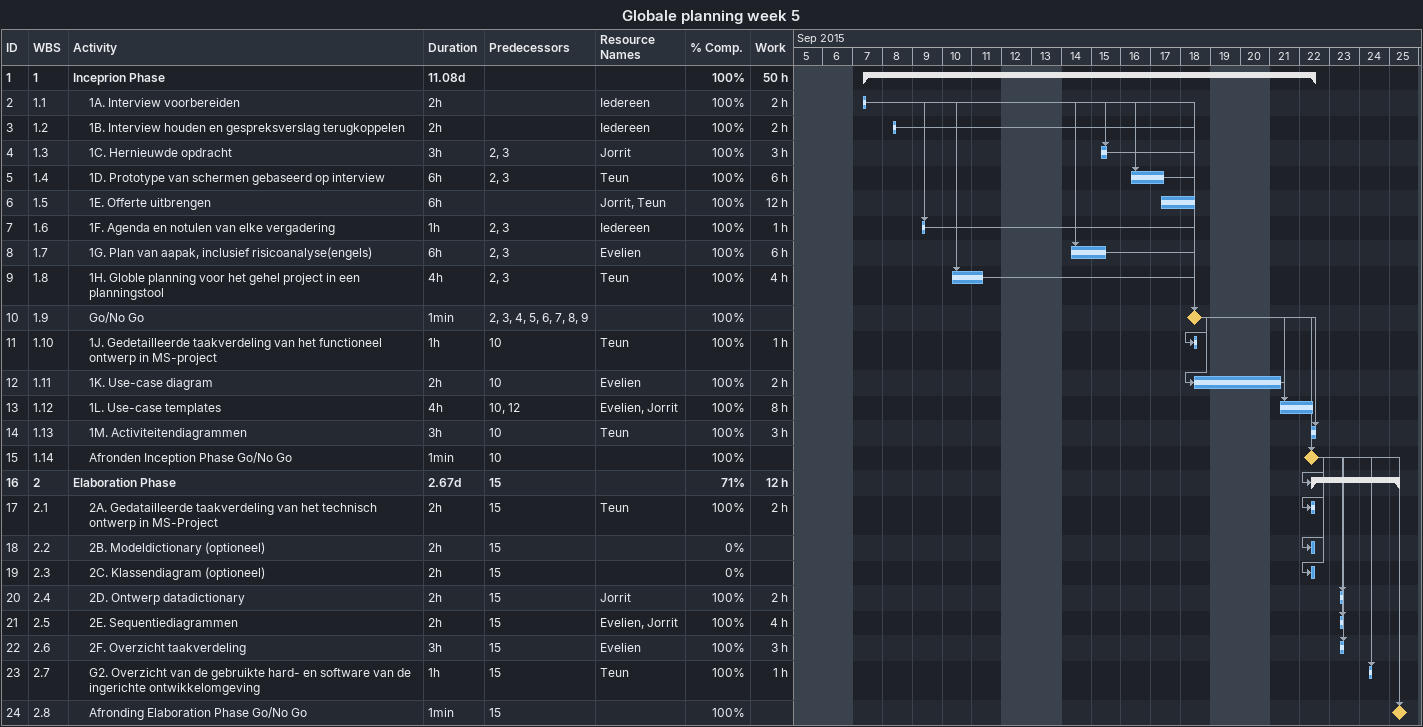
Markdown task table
Globale planning week 5

| ID | WBS | Task | Duration | Start | Finish | Predecessors | Resources | % complete | Work (h) |
|---|---|---|---|---|---|---|---|---|---|
| 1 | 1 | **Inceprion Phase** | 11.08d | 2015-09-07 | 2015-09-22 |  |  | 100 | 50 |
| 2 | 1.1 | 1A. Interview voorbereiden | 2h | 2015-09-07 | 2015-09-07 |  | Iedereen | 100 | 2 |
| 3 | 1.2 | 1B. Interview houden en gespreksverslag terugkoppelen | 2h | 2015-09-08 | 2015-09-08 |  | Iedereen | 100 | 2 |
| 4 | 1.3 | 1C. Hernieuwde opdracht | 3h | 2015-09-15 | 2015-09-15 | 2, 3 | Jorrit | 100 | 3 |
| 5 | 1.4 | 1D. Prototype van schermen gebaseerd op interview | 6h | 2015-09-16 | 2015-09-17 | 2, 3 | Teun | 100 | 6 |
| 6 | 1.5 | 1E. Offerte uitbrengen | 6h | 2015-09-17 | 2015-09-18 |  | Jorrit, Teun | 100 | 12 |
| 7 | 1.6 | 1F. Agenda en notulen van elke vergadering | 1h | 2015-09-09 | 2015-09-09 | 2, 3 | Iedereen | 100 | 1 |
| 8 | 1.7 | 1G. Plan van aapak, inclusief risicoanalyse(engels) | 6h | 2015-09-14 | 2015-09-15 | 2, 3 | Evelien | 100 | 6 |
| 9 | 1.8 | 1H. Globle planning voor het gehel project in een planningstool | 4h | 2015-09-10 | 2015-09-11 | 2, 3 | Teun | 100 | 4 |
| 10 | 1.9 | Go/No Go | 1min | 2015-09-18 | 2015-09-18 | 2, 3, 4, 5, 6, 7, 8, 9 |  | 100 |  |
| 11 | 1.10 | 1J. Gedetailleerde taakverdeling van het functioneel ontwerp in MS-project | 1h | 2015-09-18 | 2015-09-18 | 10 | Teun | 100 | 1 |
| 12 | 1.11 | 1K. Use-case diagram | 2h | 2015-09-18 | 2015-09-21 | 10 | Evelien | 100 | 2 |
| 13 | 1.12 | 1L. Use-case templates | 4h | 2015-09-21 | 2015-09-22 | 10, 12 | Evelien, Jorrit | 100 | 8 |
| 14 | 1.13 | 1M. Activiteitendiagrammen | 3h | 2015-09-22 | 2015-09-22 | 10 | Teun | 100 | 3 |
| 15 | 1.14 | Afronden Inception Phase Go/No Go | 1min | 2015-09-22 | 2015-09-22 | 10 |  | 100 |  |
| 16 | 2 | **Elaboration Phase** | 2.67d | 2015-09-22 | 2015-09-25 | 15 |  | 71 | 12 |
| 17 | 2.1 | 2A. Gedatailleerde taakverdeling van het technisch ontwerp in MS-Project | 2h | 2015-09-22 | 2015-09-22 | 15 | Teun | 100 | 2 |
| 18 | 2.2 | 2B. Modeldictionary (optioneel) | 2h | 2015-09-22 | 2015-09-22 | 15 |  | 0 |  |
| 19 | 2.3 | 2C. Klassendiagram (optioneel) | 2h | 2015-09-22 | 2015-09-22 | 15 |  | 0 |  |
| 20 | 2.4 | 2D. Ontwerp datadictionary | 2h | 2015-09-23 | 2015-09-23 | 15 | Jorrit | 100 | 2 |
| 21 | 2.5 | 2E. Sequentiediagrammen | 2h | 2015-09-23 | 2015-09-23 | 15 | Evelien, Jorrit | 100 | 4 |
| 22 | 2.6 | 2F. Overzicht taakverdeling | 3h | 2015-09-23 | 2015-09-23 | 15 | Evelien | 100 | 3 |
| 23 | 2.7 | G2. Overzicht van de gebruikte hard- en software van de ingerichte ontwikkelomgeving | 1h | 2015-09-24 | 2015-09-24 | 15 | Teun | 100 | 1 |
| 24 | 2.8 | Afronding Elaboration Phase Go/No Go | 1min | 2015-09-25 | 2015-09-25 | 15 |  | 100 |  |
